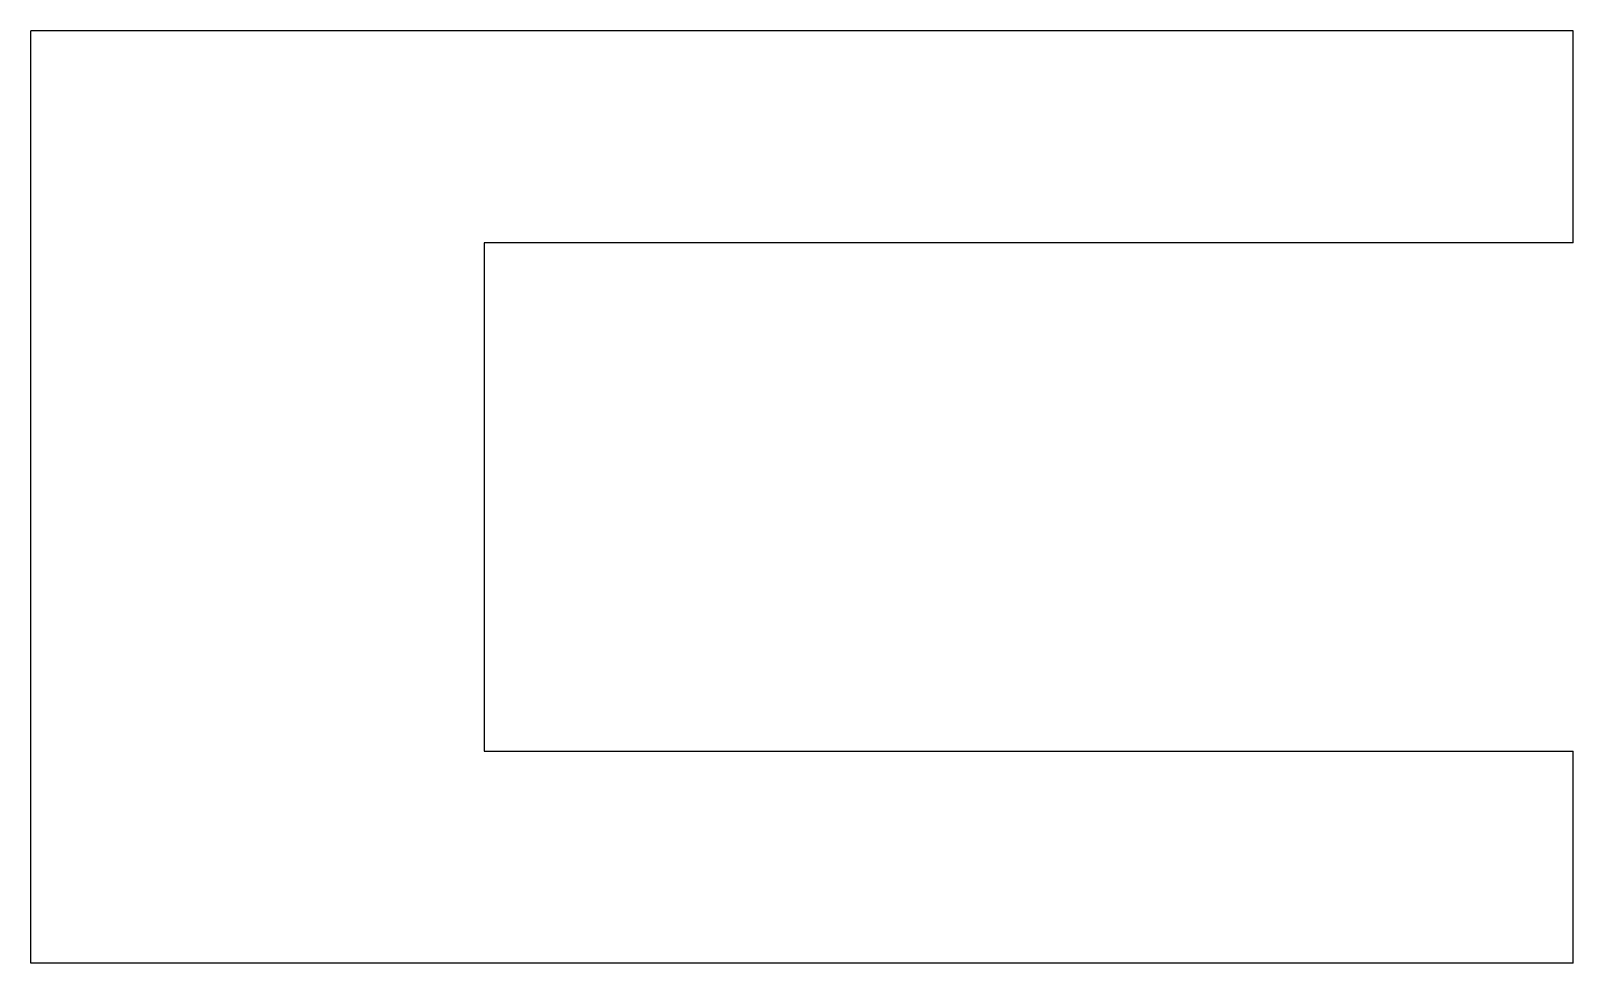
# Model space of a CAD drawing. Header units: metres. Extents: x -30.7 to 5.7, y -22 to 0.
import ezdxf

# ---------------------------------------------------------------- set-up
doc = ezdxf.new("R2010")
doc.units = ezdxf.units.M

msp = doc.modelspace()

# ---------------------------------------------------------------- linework, layer by layer
for points in [[(5.7, 0), (4.972, 0), (4.244, 0), (3.516, 0), (2.788, 0), (2.06, 0), (1.332, 0), (0.604, 0), (-0.124, 0), (-0.852, 0), (-1.58, 0), (-2.308, 0), (-3.036, 0), (-3.764, 0), (-4.492, 0), (-5.22, 0), (-5.948, 0), (-6.676, 0), (-7.404, 0), (-8.132, 0), (-8.86, 0), (-9.588, 0), (-10.316, 0), (-11.044, 0), (-11.772, 0), (-12.5, 0), (-13.228, 0), (-13.956, 0), (-14.684, 0), (-15.412, 0), (-16.14, 0), (-16.868, 0), (-17.596, 0), (-18.324, 0), (-19.052, 0), (-19.78, 0), (-20.508, 0), (-21.236, 0), (-21.964, 0), (-22.692, 0), (-23.42, 0), (-24.148, 0), (-24.876, 0), (-25.604, 0), (-26.332, 0), (-27.06, 0), (-27.788, 0), (-28.516, 0), (-29.244, 0), (-29.972, 0), (-30.7, 0)], [(-30.7, -22), (-30.7, -21.56), (-30.7, -21.12), (-30.7, -20.68), (-30.7, -20.24), (-30.7, -19.8), (-30.7, -19.36), (-30.7, -18.92), (-30.7, -18.48), (-30.7, -18.04), (-30.7, -17.6), (-30.7, -17.16), (-30.7, -16.72), (-30.7, -16.28), (-30.7, -15.84), (-30.7, -15.4), (-30.7, -14.96), (-30.7, -14.52), (-30.7, -14.08), (-30.7, -13.64), (-30.7, -13.2), (-30.7, -12.76), (-30.7, -12.32), (-30.7, -11.88), (-30.7, -11.44), (-30.7, -11), (-30.7, -10.56), (-30.7, -10.12), (-30.7, -9.68), (-30.7, -9.24), (-30.7, -8.8), (-30.7, -8.36), (-30.7, -7.92), (-30.7, -7.48), (-30.7, -7.04), (-30.7, -6.6), (-30.7, -6.16), (-30.7, -5.72), (-30.7, -5.28), (-30.7, -4.84), (-30.7, -4.4), (-30.7, -3.96), (-30.7, -3.52), (-30.7, -3.08), (-30.7, -2.64), (-30.7, -2.2), (-30.7, -1.76), (-30.7, -1.32), (-30.7, -0.88), (-30.7, -0.44), (-30.7, 0)], [(5.7, -5), (5.7, -4.9), (5.7, -4.8), (5.7, -4.7), (5.7, -4.6), (5.7, -4.5), (5.7, -4.4), (5.7, -4.3), (5.7, -4.2), (5.7, -4.1), (5.7, -4), (5.7, -3.9), (5.7, -3.8), (5.7, -3.7), (5.7, -3.6), (5.7, -3.5), (5.7, -3.4), (5.7, -3.3), (5.7, -3.2), (5.7, -3.1), (5.7, -3), (5.7, -2.9), (5.7, -2.8), (5.7, -2.7), (5.7, -2.6), (5.7, -2.5), (5.7, -2.4), (5.7, -2.3), (5.7, -2.2), (5.7, -2.1), (5.7, -2), (5.7, -1.9), (5.7, -1.8), (5.7, -1.7), (5.7, -1.6), (5.7, -1.5), (5.7, -1.4), (5.7, -1.3), (5.7, -1.2), (5.7, -1.1), (5.7, -1), (5.7, -0.9), (5.7, -0.8), (5.7, -0.7), (5.7, -0.6), (5.7, -0.5), (5.7, -0.4), (5.7, -0.3), (5.7, -0.2), (5.7, -0.1), (5.7, 0)], [(5.7, -5), (5.186, -5), (4.672, -5), (4.158, -5), (3.644, -5), (3.13, -5), (2.616, -5), (2.102, -5), (1.588, -5), (1.074, -5), (0.56, -5), (0.046, -5), (-0.468, -5), (-0.982, -5), (-1.496, -5), (-2.01, -5), (-2.524, -5), (-3.038, -5), (-3.552, -5), (-4.066, -5), (-4.58, -5), (-5.094, -5), (-5.608, -5), (-6.122, -5), (-6.636, -5), (-7.15, -5), (-7.664, -5), (-8.178, -5), (-8.692, -5), (-9.206, -5), (-9.72, -5), (-10.234, -5), (-10.748, -5), (-11.262, -5), (-11.776, -5), (-12.29, -5), (-12.804, -5), (-13.318, -5), (-13.832, -5), (-14.346, -5), (-14.86, -5), (-15.374, -5), (-15.888, -5), (-16.402, -5), (-16.916, -5), (-17.43, -5), (-17.944, -5), (-18.458, -5), (-18.972, -5), (-19.486, -5), (-20, -5)], [(-20, -5), (-20, -5.24), (-20, -5.48), (-20, -5.72), (-20, -5.96), (-20, -6.2), (-20, -6.44), (-20, -6.68), (-20, -6.92), (-20, -7.16), (-20, -7.4), (-20, -7.64), (-20, -7.88), (-20, -8.12), (-20, -8.36), (-20, -8.6), (-20, -8.84), (-20, -9.08), (-20, -9.32), (-20, -9.56), (-20, -9.8), (-20, -10.04), (-20, -10.28), (-20, -10.52), (-20, -10.76), (-20, -11), (-20, -11.24), (-20, -11.48), (-20, -11.72), (-20, -11.96), (-20, -12.2), (-20, -12.44), (-20, -12.68), (-20, -12.92), (-20, -13.16), (-20, -13.4), (-20, -13.64), (-20, -13.88), (-20, -14.12), (-20, -14.36), (-20, -14.6), (-20, -14.84), (-20, -15.08), (-20, -15.32), (-20, -15.56), (-20, -15.8), (-20, -16.04), (-20, -16.28), (-20, -16.52), (-20, -16.76), (-20, -17)], [(-20, -17), (-19.486, -17), (-18.972, -17), (-18.458, -17), (-17.944, -17), (-17.43, -17), (-16.916, -17), (-16.402, -17), (-15.888, -17), (-15.374, -17), (-14.86, -17), (-14.346, -17), (-13.832, -17), (-13.318, -17), (-12.804, -17), (-12.29, -17), (-11.776, -17), (-11.262, -17), (-10.748, -17), (-10.234, -17), (-9.72, -17), (-9.206, -17), (-8.692, -17), (-8.178, -17), (-7.664, -17), (-7.15, -17), (-6.636, -17), (-6.122, -17), (-5.608, -17), (-5.094, -17), (-4.58, -17), (-4.066, -17), (-3.552, -17), (-3.038, -17), (-2.524, -17), (-2.01, -17), (-1.496, -17), (-0.982, -17), (-0.468, -17), (0.046, -17), (0.56, -17), (1.074, -17), (1.588, -17), (2.102, -17), (2.616, -17), (3.13, -17), (3.644, -17), (4.158, -17), (4.672, -17), (5.186, -17), (5.7, -17)], [(5.7, -22), (5.7, -21.9), (5.7, -21.8), (5.7, -21.7), (5.7, -21.6), (5.7, -21.5), (5.7, -21.4), (5.7, -21.3), (5.7, -21.2), (5.7, -21.1), (5.7, -21), (5.7, -20.9), (5.7, -20.8), (5.7, -20.7), (5.7, -20.6), (5.7, -20.5), (5.7, -20.4), (5.7, -20.3), (5.7, -20.2), (5.7, -20.1), (5.7, -20), (5.7, -19.9), (5.7, -19.8), (5.7, -19.7), (5.7, -19.6), (5.7, -19.5), (5.7, -19.4), (5.7, -19.3), (5.7, -19.2), (5.7, -19.1), (5.7, -19), (5.7, -18.9), (5.7, -18.8), (5.7, -18.7), (5.7, -18.6), (5.7, -18.5), (5.7, -18.4), (5.7, -18.3), (5.7, -18.2), (5.7, -18.1), (5.7, -18), (5.7, -17.9), (5.7, -17.8), (5.7, -17.7), (5.7, -17.6), (5.7, -17.5), (5.7, -17.4), (5.7, -17.3), (5.7, -17.2), (5.7, -17.1), (5.7, -17)], [(5.7, -22), (4.972, -22), (4.244, -22), (3.516, -22), (2.788, -22), (2.06, -22), (1.332, -22), (0.604, -22), (-0.124, -22), (-0.852, -22), (-1.58, -22), (-2.308, -22), (-3.036, -22), (-3.764, -22), (-4.492, -22), (-5.22, -22), (-5.948, -22), (-6.676, -22), (-7.404, -22), (-8.132, -22), (-8.86, -22), (-9.588, -22), (-10.316, -22), (-11.044, -22), (-11.772, -22), (-12.5, -22), (-13.228, -22), (-13.956, -22), (-14.684, -22), (-15.412, -22), (-16.14, -22), (-16.868, -22), (-17.596, -22), (-18.324, -22), (-19.052, -22), (-19.78, -22), (-20.508, -22), (-21.236, -22), (-21.964, -22), (-22.692, -22), (-23.42, -22), (-24.148, -22), (-24.876, -22), (-25.604, -22), (-26.332, -22), (-27.06, -22), (-27.788, -22), (-28.516, -22), (-29.244, -22), (-29.972, -22), (-30.7, -22)]]:
    msp.add_lwpolyline(points)

doc.saveas('drawing.dxf')
